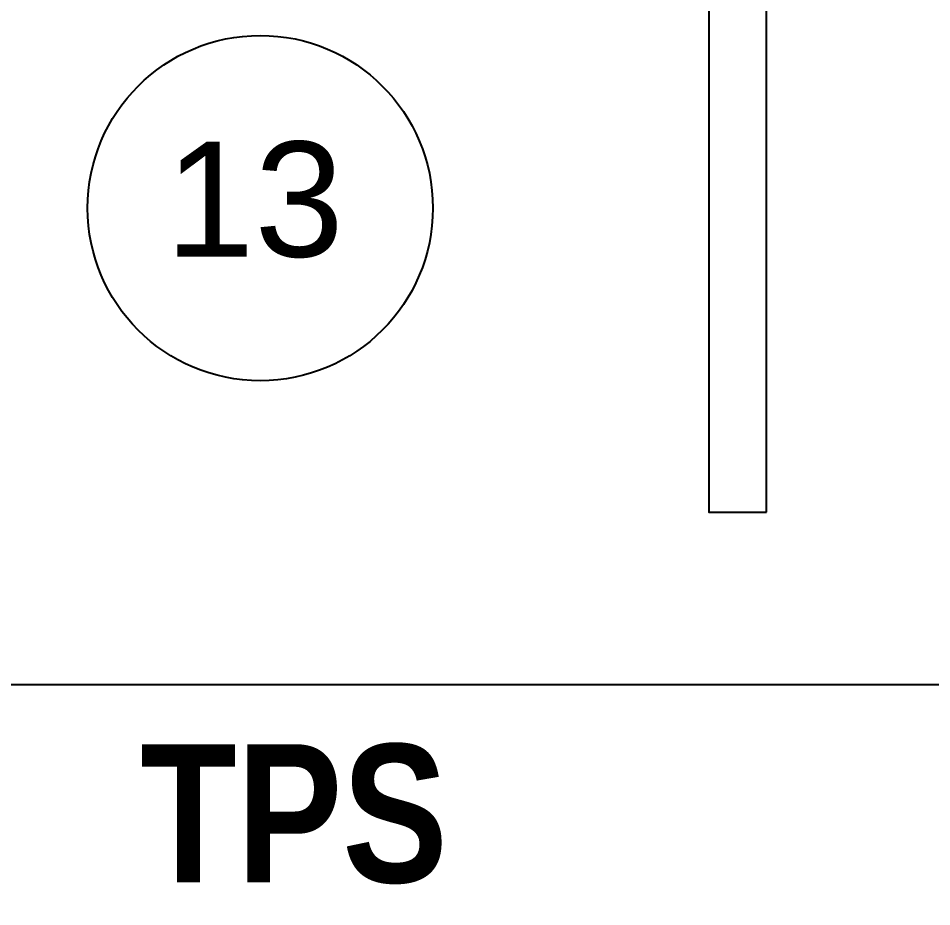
# Model space of a CAD drawing. Header units: millimetres. Extents: x -10849 to 51582, y -14593 to 28921.
# Drawn here: x 20239 to 21033, y 2456 to 3228 of the extents above; entities that cross this region are included whole.
import ezdxf

# ---------------------------------------------------------------- set-up
doc = ezdxf.new("R2010")
doc.units = ezdxf.units.MM
doc.layers.add('A-Glaz', color=92, linetype='Continuous')
doc.styles.add('DIM', font='', dxfattribs={"height": 100})
doc.styles.get("Standard").update_dxf_attribs({"font": 'arial.ttf'})
doc.styles.get('DIM').set_extended_font_data('VNI-Helve-Condense')

msp = doc.modelspace()

# ---------------------------------------------------------------- linework, layer by layer
msp.add_lwpolyline([(20889.12, 2799.11), (20889.12, 3949.14), (20839.12, 3949.14), (20839.12, 2799.11), (20889.12, 2799.11)])
at = {"color": 252, "true_color": 0x939598}
msp.add_lwpolyline([(24616.98, 2649.14), (14761.83, 2649.14)], dxfattribs=at)
at = {"color": 5}
msp.add_circle((20449.33, 3063.4), 150, dxfattribs=at)

# ---------------------------------------------------------------- texts
at = {"color": 5, "insert": (20355.71, 3121.15), "char_height": 100, "attachment_point": 1}
msp.add_mtext_dynamic_manual_height_columns('\\pxqc;13', width=177.2394, gutter_width=12.5, heights=[0], dxfattribs=at)
at = {"layer": 'A-Glaz', "insert": (19686.15, 2597.58), "char_height": 120, "attachment_point": 1, "style": 'DIM'}
msp.add_mtext_dynamic_manual_height_columns('\\pxqc;{\\fVNI-Helve-Condense|b1|i0|c0|p2;TPS \\PLIMBAH PADAT}', width=1585.0314, gutter_width=12.5, heights=[0], dxfattribs=at)

doc.saveas('drawing.dxf')
